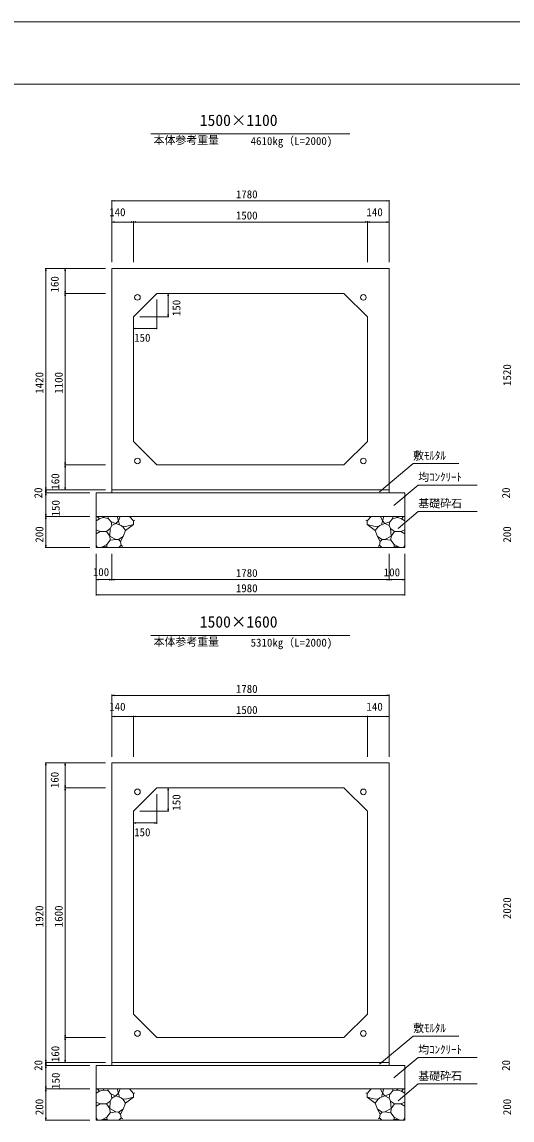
# Model space of a CAD drawing. Units: millimetres on the paper. Extents: x 0 to 841, y 0 to 594.
# Drawn here: x 487.4 to 644.6, y 241.9 to 594 of the extents above; entities that cross this region are included whole.
import ezdxf
from ezdxf.enums import TextEntityAlignment as Align

# ---------------------------------------------------------------- set-up
doc = ezdxf.new("R2010")
doc.units = ezdxf.units.MM
for name, color, linetype, lineweight in [('0_2', 7, 'Continuous', 9), ('D-STR-DIM（寸法）', 7, 'Continuous', 18), ('D-STR-HTXT（旗揚げ）', 4, 'Continuous', 18), ('D-STR-STRn（構造物）', 5, 'Continuous', 18), ('D-STR（構造物外形線）', 1, 'Continuous', 18), ('D-TTL(外枠）', 2, 'Continuous', 18), ('DEFPOINTS_3', 8, 'Continuous', 18)]:
    doc.layers.add(name, color=color, linetype=linetype, lineweight=lineweight)
doc.layers.add('D-STR-TXT（文字）', color=7, linetype='Continuous')
doc.styles.add('ＭＳ ゴシック', font='')
doc.styles.get('ＭＳ ゴシック').set_extended_font_data('MS Gothic')

msp = doc.modelspace()

# ---------------------------------------------------------------- linework, layer by layer
at = {"layer": '0_2'}
for p, q in [((516.173, 536.634), (516.923, 536.759)), ((516.923, 536.509), (516.173, 536.634)), ((604.423, 536.759), (605.173, 536.634)), ((605.173, 536.634), (604.423, 536.509)), ((516.173, 529.853), (516.923, 529.978)), ((516.923, 529.728), (516.173, 529.853)), ((522.423, 529.978), (523.173, 529.853)), ((523.173, 529.853), (522.423, 529.728)), ((523.173, 529.853), (523.923, 529.978)), ((523.923, 529.728), (523.173, 529.853)), ((597.423, 529.978), (598.173, 529.853)), ((598.173, 529.853), (597.423, 529.728)), ((598.173, 529.853), (598.923, 529.978)), ((598.923, 529.728), (598.173, 529.853)), ((604.423, 529.978), (605.173, 529.853)), ((605.173, 529.853), (604.423, 529.728)), ((494.962, 514.213), (495.087, 514.963)), ((495.087, 514.963), (495.212, 514.213)), ((501.158, 514.213), (501.283, 514.963)), ((501.283, 514.963), (501.408, 514.213)), ((501.283, 506.963), (501.158, 507.713)), ((501.408, 507.713), (501.283, 506.963)), ((501.158, 506.213), (501.283, 506.963)), ((501.283, 506.963), (501.408, 506.213)), ((534.174, 506.213), (534.299, 506.963)), ((534.299, 506.963), (534.424, 506.213)), ((534.299, 499.463), (534.174, 500.213)), ((534.424, 500.213), (534.299, 499.463)), ((523.173, 495.716), (523.923, 495.841)), ((523.923, 495.591), (523.173, 495.716)), ((529.923, 495.841), (530.673, 495.716)), ((530.673, 495.716), (529.923, 495.591)), ((501.283, 451.963), (501.158, 452.713)), ((501.158, 451.213), (501.283, 451.963)), ((501.408, 452.713), (501.283, 451.963)), ((501.283, 451.963), (501.408, 451.213)), ((495.087, 443.963), (494.962, 444.713)), ((494.962, 443.213), (495.087, 443.963)), ((495.087, 442.963), (494.962, 443.713)), ((495.212, 444.713), (495.087, 443.963)), ((495.087, 443.963), (495.212, 443.213)), ((495.212, 443.713), (495.087, 442.963)), ((501.283, 443.963), (501.158, 444.713)), ((501.408, 444.713), (501.283, 443.963)), ((494.962, 442.213), (495.087, 442.963)), ((495.087, 442.963), (495.212, 442.213)), ((495.087, 435.463), (494.962, 436.213)), ((494.962, 434.713), (495.087, 435.463)), ((495.212, 436.213), (495.087, 435.463)), ((495.087, 435.463), (495.212, 434.713)), ((495.087, 425.463), (494.962, 426.213)), ((495.212, 426.213), (495.087, 425.463)), ((511.173, 415.176), (511.923, 415.301)), ((511.923, 415.051), (511.173, 415.176)), ((515.423, 415.301), (516.173, 415.176)), ((516.173, 415.176), (515.423, 415.051)), ((516.173, 415.176), (516.923, 415.301)), ((516.923, 415.051), (516.173, 415.176)), ((604.423, 415.301), (605.173, 415.176)), ((605.173, 415.176), (604.423, 415.051)), ((605.173, 415.176), (605.923, 415.301)), ((605.923, 415.051), (605.173, 415.176)), ((609.423, 415.301), (610.173, 415.176)), ((610.173, 415.176), (609.423, 415.051)), ((511.173, 410.323), (511.923, 410.448)), ((511.923, 410.198), (511.173, 410.323)), ((609.423, 410.448), (610.173, 410.323)), ((610.173, 410.323), (609.423, 410.198)), ((516.173, 378.063), (516.923, 378.188)), ((516.923, 377.938), (516.173, 378.063)), ((604.423, 378.188), (605.173, 378.063)), ((605.173, 378.063), (604.423, 377.938)), ((516.173, 371.282), (516.923, 371.407)), ((516.923, 371.157), (516.173, 371.282)), ((522.423, 371.407), (523.173, 371.282)), ((523.173, 371.282), (522.423, 371.157)), ((523.173, 371.282), (523.923, 371.407)), ((523.923, 371.157), (523.173, 371.282)), ((597.423, 371.407), (598.173, 371.282)), ((598.173, 371.282), (597.423, 371.157)), ((598.173, 371.282), (598.923, 371.407)), ((598.923, 371.157), (598.173, 371.282)), ((604.423, 371.407), (605.173, 371.282)), ((605.173, 371.282), (604.423, 371.157)), ((494.962, 355.642), (495.087, 356.392)), ((495.087, 356.392), (495.212, 355.642)), ((501.158, 355.642), (501.283, 356.392)), ((501.283, 356.392), (501.408, 355.642)), ((501.283, 348.392), (501.158, 349.142)), ((501.408, 349.142), (501.283, 348.392)), ((501.158, 347.642), (501.283, 348.392)), ((501.283, 348.392), (501.408, 347.642)), ((534.174, 347.642), (534.299, 348.392)), ((534.299, 348.392), (534.424, 347.642)), ((534.299, 340.892), (534.174, 341.642)), ((534.424, 341.642), (534.299, 340.892)), ((523.173, 337.145), (523.923, 337.27)), ((523.923, 337.02), (523.173, 337.145)), ((529.923, 337.27), (530.673, 337.145)), ((530.673, 337.145), (529.923, 337.02)), ((501.283, 268.392), (501.158, 269.142)), ((501.158, 267.642), (501.283, 268.392)), ((501.408, 269.142), (501.283, 268.392)), ((501.283, 268.392), (501.408, 267.642)), ((495.087, 260.392), (494.962, 261.142)), ((495.212, 261.142), (495.087, 260.392)), ((501.283, 260.392), (501.158, 261.142)), ((501.408, 261.142), (501.283, 260.392)), ((494.962, 259.642), (495.087, 260.392)), ((495.087, 259.392), (494.962, 260.142)), ((494.962, 258.642), (495.087, 259.392)), ((495.087, 260.392), (495.212, 259.642)), ((495.212, 260.142), (495.087, 259.392)), ((495.087, 259.392), (495.212, 258.642)), ((495.087, 251.892), (494.962, 252.642)), ((494.962, 251.142), (495.087, 251.892)), ((495.212, 252.642), (495.087, 251.892)), ((495.087, 251.892), (495.212, 251.142)), ((495.087, 241.892), (494.962, 242.642)), ((495.212, 242.642), (495.087, 241.892))]:
    msp.add_line(p, q, dxfattribs=at)
at = {"layer": '0_2', "color": 9, "lineweight": 18}
for p, q in [((516.173, 536.634), (516.273, 536.634)), ((605.173, 536.634), (605.073, 536.634)), ((516.173, 529.853), (516.273, 529.853)), ((523.173, 529.853), (523.073, 529.853)), ((523.173, 529.853), (523.273, 529.853)), ((598.173, 529.853), (598.073, 529.853)), ((598.173, 529.853), (598.273, 529.853)), ((605.173, 529.853), (605.073, 529.853)), ((495.087, 514.963), (495.087, 514.863)), ((501.283, 514.963), (501.283, 514.863)), ((501.283, 506.963), (501.283, 507.063)), ((501.283, 506.963), (501.283, 506.863)), ((534.299, 506.963), (534.299, 506.863)), ((534.299, 499.463), (534.299, 499.563)), ((523.173, 495.716), (523.273, 495.716)), ((530.673, 495.716), (530.573, 495.716)), ((501.283, 451.963), (501.283, 452.063)), ((501.283, 451.963), (501.283, 451.863)), ((495.087, 443.963), (495.087, 444.063)), ((495.087, 443.963), (495.087, 443.863)), ((501.283, 443.963), (501.283, 444.063)), ((495.087, 442.963), (495.087, 443.063)), ((495.087, 442.963), (495.087, 442.863)), ((495.087, 435.463), (495.087, 435.563)), ((495.087, 435.463), (495.087, 435.363)), ((495.087, 425.463), (495.087, 425.563)), ((511.173, 415.176), (511.273, 415.176)), ((516.173, 415.176), (516.073, 415.176)), ((516.173, 415.176), (516.273, 415.176)), ((605.173, 415.176), (605.073, 415.176)), ((605.173, 415.176), (605.273, 415.176)), ((610.173, 415.176), (610.073, 415.176)), ((511.173, 410.323), (511.273, 410.323)), ((610.173, 410.323), (610.073, 410.323)), ((516.173, 378.063), (516.273, 378.063)), ((605.173, 378.063), (605.073, 378.063)), ((516.173, 371.282), (516.273, 371.282)), ((523.173, 371.282), (523.073, 371.282)), ((523.173, 371.282), (523.273, 371.282)), ((598.173, 371.282), (598.073, 371.282)), ((598.173, 371.282), (598.273, 371.282)), ((605.173, 371.282), (605.073, 371.282)), ((495.087, 356.392), (495.087, 356.292)), ((501.283, 356.392), (501.283, 356.292)), ((501.283, 348.392), (501.283, 348.492)), ((501.283, 348.392), (501.283, 348.292)), ((534.299, 348.392), (534.299, 348.292)), ((534.299, 340.892), (534.299, 340.992)), ((523.173, 337.145), (523.273, 337.145)), ((530.673, 337.145), (530.573, 337.145)), ((501.283, 268.392), (501.283, 268.492)), ((501.283, 268.392), (501.283, 268.292)), ((495.087, 260.392), (495.087, 260.492)), ((495.087, 260.392), (495.087, 260.292)), ((495.087, 259.392), (495.087, 259.492)), ((495.087, 259.392), (495.087, 259.292)), ((501.283, 260.392), (501.283, 260.492)), ((495.087, 251.892), (495.087, 251.992)), ((495.087, 251.892), (495.087, 251.792)), ((495.087, 241.892), (495.087, 241.992))]:
    msp.add_line(p, q, dxfattribs=at)
at = {"layer": 'D-STR-DIM（寸法）'}
for p, q in [((516.173, 516.963), (516.173, 536.884)), ((605.073, 536.634), (516.273, 536.634)), ((605.173, 516.963), (605.173, 536.884)), ((516.273, 529.853), (523.073, 529.853)), ((523.173, 516.963), (523.173, 530.103)), ((523.273, 529.853), (598.073, 529.853)), ((598.173, 516.963), (598.173, 530.103)), ((598.273, 529.853), (605.073, 529.853)), ((514.173, 514.963), (494.837, 514.963)), ((495.087, 514.863), (495.087, 444.063)), ((501.283, 507.063), (501.283, 514.863)), ((514.173, 506.963), (501.033, 506.963)), ((501.283, 452.063), (501.283, 506.863)), ((530.673, 504.963), (530.673, 495.466)), ((532.673, 506.963), (534.549, 506.963)), ((534.299, 499.563), (534.299, 506.863)), ((523.173, 497.463), (523.173, 495.466)), ((525.173, 499.463), (534.549, 499.463)), ((530.573, 495.716), (523.273, 495.716)), ((514.173, 451.963), (501.033, 451.963)), ((501.283, 451.863), (501.283, 444.063)), ((514.173, 443.963), (494.837, 443.963)), ((495.087, 443.863), (495.087, 443.063)), ((509.173, 442.963), (494.837, 442.963)), ((495.087, 442.863), (495.087, 435.563)), ((509.173, 435.463), (494.837, 435.463)), ((495.087, 435.363), (495.087, 425.563)), ((509.173, 425.463), (494.837, 425.463)), ((511.173, 423.463), (511.173, 410.073)), ((516.173, 423.463), (516.173, 414.926)), ((605.173, 423.463), (605.173, 414.926)), ((610.173, 423.463), (610.173, 410.073)), ((511.273, 415.176), (516.073, 415.176)), ((516.273, 415.176), (605.073, 415.176)), ((605.273, 415.176), (610.073, 415.176)), ((511.273, 410.323), (610.073, 410.323)), ((516.173, 358.392), (516.173, 378.313)), ((605.073, 378.063), (516.273, 378.063)), ((605.173, 358.392), (605.173, 378.313)), ((516.273, 371.282), (523.073, 371.282)), ((523.173, 358.392), (523.173, 371.532)), ((523.273, 371.282), (598.073, 371.282)), ((598.173, 358.392), (598.173, 371.532)), ((598.273, 371.282), (605.073, 371.282)), ((514.173, 356.392), (494.837, 356.392)), ((495.087, 356.292), (495.087, 260.492)), ((501.283, 348.492), (501.283, 356.292)), ((514.173, 348.392), (501.033, 348.392)), ((501.283, 268.492), (501.283, 348.292)), ((530.673, 346.392), (530.673, 336.895)), ((532.673, 348.392), (534.549, 348.392)), ((534.299, 340.992), (534.299, 348.292)), ((523.173, 338.892), (523.173, 336.895)), ((525.173, 340.892), (534.549, 340.892)), ((530.573, 337.145), (523.273, 337.145)), ((514.173, 268.392), (501.033, 268.392)), ((501.283, 268.292), (501.283, 260.492)), ((514.173, 260.392), (494.837, 260.392)), ((509.173, 259.392), (494.837, 259.392)), ((495.087, 260.292), (495.087, 259.492)), ((495.087, 259.292), (495.087, 251.992)), ((509.173, 251.892), (494.837, 251.892)), ((495.087, 251.792), (495.087, 241.992)), ((509.173, 241.892), (494.837, 241.892))]:
    msp.add_line(p, q, dxfattribs=at)
at = {"layer": 'D-STR-HTXT（旗揚げ）'}
for p, q in [((528.781, 558.094), (592.565, 558.094)), ((602.106, 443.365), (612.839, 452.382)), ((627.501, 452.382), (612.839, 452.382)), ((606.699, 438.949), (614.498, 445.502)), ((633.423, 445.502), (614.498, 445.502)), ((608.024, 431.61), (614.498, 437.049)), ((633.361, 437.049), (614.498, 437.049)), ((528.781, 397.26), (592.565, 397.26)), ((602.106, 259.793), (612.839, 268.811)), ((627.501, 268.811), (612.839, 268.811)), ((606.699, 255.378), (614.498, 261.931)), ((633.423, 261.931), (614.498, 261.931)), ((608.024, 248.039), (614.498, 253.478)), ((633.361, 253.478), (614.498, 253.478))]:
    msp.add_line(p, q, dxfattribs=at)
at = {"layer": 'D-STR-STRn（構造物）'}
for p, q in [((516.173, 443.963), (516.173, 442.963)), ((605.173, 443.963), (605.173, 442.963)), ((511.173, 442.963), (610.173, 442.963)), ((511.173, 442.963), (511.173, 425.463)), ((610.173, 442.963), (610.173, 425.463)), ((511.173, 435.463), (610.173, 435.463)), ((512.238, 434.672), (511.173, 434.046)), ((512.238, 434.672), (511.574, 435.463)), ((513.408, 435.049), (512.238, 434.672)), ((513.408, 435.049), (513.79, 435.463)), ((515.024, 434.789), (513.408, 435.049)), ((515.024, 434.789), (514.987, 435.463)), ((515.999, 433.727), (515.024, 434.789)), ((516.176, 432.487), (515.999, 433.727)), ((517.546, 433.194), (515.999, 433.727)), ((516.176, 432.487), (517.546, 433.194)), ((518.349, 434.027), (517.546, 433.194)), ((517.546, 433.194), (519.199, 432.582)), ((517.895, 435.463), (518.349, 434.027)), ((518.349, 434.027), (518.909, 435.463)), ((518.349, 434.027), (518.662, 432.781)), ((521.898, 435.463), (523.191, 434.022)), ((523.191, 434.022), (523.628, 434.24)), ((523.191, 434.022), (523.191, 432.84)), ((598.156, 434.022), (597.718, 434.24)), ((599.448, 435.463), (598.156, 434.022)), ((598.156, 434.022), (598.156, 432.84)), ((603.801, 433.194), (602.147, 432.582)), ((602.997, 434.027), (602.437, 435.463)), ((602.997, 434.027), (602.684, 432.781)), ((603.451, 435.463), (602.997, 434.027)), ((602.997, 434.027), (603.801, 433.194)), ((603.801, 433.194), (605.347, 433.727)), ((605.17, 432.487), (603.801, 433.194)), ((605.17, 432.487), (605.347, 433.727)), ((605.347, 433.727), (606.322, 434.789)), ((606.322, 434.789), (606.359, 435.463)), ((606.322, 434.789), (607.939, 435.049)), ((607.939, 435.049), (607.556, 435.463)), ((607.939, 435.049), (609.109, 434.672)), ((609.109, 434.672), (609.772, 435.463)), ((609.109, 434.672), (610.173, 434.046)), ((512.469, 430.644), (511.173, 431.19)), ((511.173, 429.907), (512.469, 430.644)), ((512.469, 430.644), (514.506, 430.61)), ((514.506, 430.61), (515.706, 431.542)), ((515.564, 429.142), (514.506, 430.61)), ((515.564, 429.142), (515.706, 431.542)), ((515.706, 431.542), (516.176, 432.487)), ((519.199, 432.582), (519.811, 432.001)), ((519.505, 432.292), (520.628, 432.183)), ((519.811, 432.001), (520.638, 430.899)), ((520.638, 430.899), (519.911, 428.956)), ((520.628, 432.183), (523.191, 432.84)), ((520.638, 430.899), (523.191, 432.84)), ((523.191, 432.84), (523.241, 432.828)), ((598.156, 432.84), (598.105, 432.828)), ((600.719, 432.183), (598.156, 432.84)), ((600.708, 430.899), (598.156, 432.84)), ((601.535, 432.001), (600.708, 430.899)), ((600.708, 430.899), (601.436, 428.956)), ((601.841, 432.292), (600.719, 432.183)), ((602.147, 432.582), (601.535, 432.001)), ((605.641, 431.542), (605.17, 432.487)), ((605.783, 429.142), (605.641, 431.542)), ((606.84, 430.61), (605.641, 431.542)), ((605.783, 429.142), (606.84, 430.61)), ((608.877, 430.644), (606.84, 430.61)), ((608.877, 430.644), (610.173, 431.19)), ((610.173, 429.907), (608.877, 430.644)), ((511.6, 425.463), (511.173, 426.352)), ((513.227, 425.646), (514.591, 426.394)), ((514.591, 426.394), (515.691, 427.789)), ((514.591, 426.394), (514.617, 425.698)), ((515.691, 427.789), (515.564, 429.142)), ((515.564, 429.142), (517.55, 428.067)), ((517.55, 428.067), (515.691, 427.789)), ((518.389, 428.004), (517.55, 428.067)), ((519.911, 428.956), (518.389, 428.004)), ((518.389, 428.004), (519.022, 427.355)), ((518.506, 425.463), (519.26, 426.216)), ((519.022, 427.355), (519.911, 428.956)), ((519.26, 426.216), (519.022, 427.355)), ((519.26, 426.216), (519.65, 425.853)), ((602.324, 427.355), (601.436, 428.956)), ((601.436, 428.956), (602.957, 428.004)), ((602.087, 426.216), (601.697, 425.853)), ((602.087, 426.216), (602.324, 427.355)), ((602.84, 425.463), (602.087, 426.216)), ((602.957, 428.004), (602.324, 427.355)), ((602.957, 428.004), (603.796, 428.067)), ((605.783, 429.142), (603.796, 428.067)), ((603.796, 428.067), (605.656, 427.789)), ((605.656, 427.789), (605.783, 429.142)), ((606.755, 426.394), (605.656, 427.789)), ((606.755, 426.394), (606.73, 425.698)), ((608.12, 425.646), (606.755, 426.394)), ((609.747, 425.463), (610.173, 426.352)), ((511.173, 425.463), (610.173, 425.463)), ((513.227, 425.646), (512.468, 425.463)), ((514.483, 425.693), (513.227, 425.646)), ((515.008, 425.463), (514.483, 425.693)), ((606.338, 425.463), (606.863, 425.693)), ((606.863, 425.693), (608.12, 425.646)), ((608.12, 425.646), (608.878, 425.463)), ((511.173, 259.392), (610.173, 259.392)), ((511.173, 259.392), (511.173, 241.892)), ((516.173, 260.392), (516.173, 259.392)), ((605.173, 260.392), (605.173, 259.392)), ((610.173, 259.392), (610.173, 241.892)), ((511.173, 251.892), (610.173, 251.892)), ((512.238, 251.101), (511.173, 250.475)), ((512.238, 251.101), (511.574, 251.892)), ((513.408, 251.478), (512.238, 251.101)), ((513.408, 251.478), (513.79, 251.892)), ((515.024, 251.218), (513.408, 251.478)), ((515.024, 251.218), (514.987, 251.892)), ((515.999, 250.155), (515.024, 251.218)), ((516.176, 248.916), (515.999, 250.155)), ((517.546, 249.623), (515.999, 250.155)), ((518.349, 250.456), (517.546, 249.623)), ((517.895, 251.892), (518.349, 250.456)), ((518.349, 250.456), (518.909, 251.892)), ((518.349, 250.456), (518.662, 249.21)), ((521.898, 251.892), (523.191, 250.451)), ((523.191, 250.451), (523.628, 250.669)), ((523.191, 250.451), (523.191, 249.269)), ((598.156, 250.451), (597.718, 250.669)), ((599.448, 251.892), (598.156, 250.451)), ((598.156, 250.451), (598.156, 249.269)), ((602.997, 250.456), (602.437, 251.892)), ((602.997, 250.456), (602.684, 249.21)), ((603.451, 251.892), (602.997, 250.456)), ((602.997, 250.456), (603.801, 249.623)), ((603.801, 249.623), (605.347, 250.155)), ((605.17, 248.916), (605.347, 250.155)), ((605.347, 250.155), (606.322, 251.218)), ((606.322, 251.218), (606.359, 251.892)), ((606.322, 251.218), (607.939, 251.478)), ((607.939, 251.478), (607.556, 251.892)), ((607.939, 251.478), (609.109, 251.101)), ((609.109, 251.101), (609.772, 251.892)), ((609.109, 251.101), (610.173, 250.475)), ((512.469, 247.073), (511.173, 247.618)), ((511.173, 246.336), (512.469, 247.073)), ((512.469, 247.073), (514.506, 247.039)), ((514.506, 247.039), (515.706, 247.971)), ((515.564, 245.571), (514.506, 247.039)), ((515.564, 245.571), (515.706, 247.971)), ((515.706, 247.971), (516.176, 248.916)), ((516.176, 248.916), (517.546, 249.623)), ((517.546, 249.623), (519.199, 249.011)), ((519.199, 249.011), (519.811, 248.43)), ((519.505, 248.72), (520.628, 248.612)), ((519.811, 248.43), (520.638, 247.328)), ((520.638, 247.328), (519.911, 245.385)), ((520.628, 248.612), (523.191, 249.269)), ((520.638, 247.328), (523.191, 249.269)), ((523.191, 249.269), (523.241, 249.257)), ((598.156, 249.269), (598.105, 249.257)), ((600.719, 248.612), (598.156, 249.269)), ((600.708, 247.328), (598.156, 249.269)), ((601.535, 248.43), (600.708, 247.328)), ((600.708, 247.328), (601.436, 245.385)), ((601.841, 248.72), (600.719, 248.612)), ((602.147, 249.011), (601.535, 248.43)), ((603.801, 249.623), (602.147, 249.011)), ((605.17, 248.916), (603.801, 249.623)), ((605.641, 247.971), (605.17, 248.916)), ((605.783, 245.571), (605.641, 247.971)), ((606.84, 247.039), (605.641, 247.971)), ((605.783, 245.571), (606.84, 247.039)), ((608.877, 247.073), (606.84, 247.039)), ((608.877, 247.073), (610.173, 247.618)), ((610.173, 246.336), (608.877, 247.073)), ((514.591, 242.823), (515.691, 244.218)), ((515.691, 244.218), (515.564, 245.571)), ((515.564, 245.571), (517.55, 244.495)), ((517.55, 244.495), (515.691, 244.218)), ((518.389, 244.433), (517.55, 244.495)), ((519.911, 245.385), (518.389, 244.433)), ((518.389, 244.433), (519.022, 243.784)), ((519.022, 243.784), (519.911, 245.385)), ((519.26, 242.645), (519.022, 243.784)), ((602.324, 243.784), (601.436, 245.385)), ((601.436, 245.385), (602.957, 244.433)), ((602.087, 242.645), (602.324, 243.784)), ((602.957, 244.433), (602.324, 243.784)), ((602.957, 244.433), (603.796, 244.495)), ((605.783, 245.571), (603.796, 244.495)), ((603.796, 244.495), (605.656, 244.218)), ((605.656, 244.218), (605.783, 245.571)), ((606.755, 242.823), (605.656, 244.218)), ((511.6, 241.892), (511.173, 242.781)), ((511.173, 241.892), (610.173, 241.892)), ((513.227, 242.075), (512.468, 241.892)), ((513.227, 242.075), (514.591, 242.823)), ((514.483, 242.122), (513.227, 242.075)), ((515.008, 241.892), (514.483, 242.122)), ((514.591, 242.823), (514.617, 242.127)), ((518.506, 241.892), (519.26, 242.645)), ((519.26, 242.645), (519.65, 242.282)), ((602.087, 242.645), (601.697, 242.282)), ((602.84, 241.892), (602.087, 242.645)), ((606.338, 241.892), (606.863, 242.122)), ((606.755, 242.823), (606.73, 242.127)), ((608.12, 242.075), (606.755, 242.823)), ((606.863, 242.122), (608.12, 242.075)), ((608.12, 242.075), (608.878, 241.892)), ((609.747, 241.892), (610.173, 242.781))]:
    msp.add_line(p, q, dxfattribs=at)
at = {"layer": 'D-STR（構造物外形線）'}
for p, q in [((516.173, 443.963), (516.173, 514.963)), ((516.173, 514.963), (605.173, 514.963)), ((605.173, 514.963), (605.173, 443.963)), ((523.173, 499.463), (530.673, 506.963)), ((530.673, 506.963), (590.673, 506.963)), ((590.673, 506.963), (598.173, 499.463)), ((523.173, 459.463), (523.173, 499.463)), ((598.173, 499.463), (598.173, 459.463)), ((530.673, 451.963), (523.173, 459.463)), ((598.173, 459.463), (590.673, 451.963)), ((590.673, 451.963), (530.673, 451.963)), ((605.173, 443.963), (516.173, 443.963)), ((516.173, 260.392), (516.173, 356.392)), ((516.173, 356.392), (605.173, 356.392)), ((605.173, 356.392), (605.173, 260.392)), ((523.173, 340.892), (530.673, 348.392)), ((530.673, 348.392), (590.673, 348.392)), ((590.673, 348.392), (598.173, 340.892)), ((523.173, 275.892), (523.173, 340.892)), ((598.173, 340.892), (598.173, 275.892)), ((530.673, 268.392), (523.173, 275.892)), ((598.173, 275.892), (590.673, 268.392)), ((590.673, 268.392), (530.673, 268.392)), ((605.173, 260.392), (516.173, 260.392))]:
    msp.add_line(p, q, dxfattribs=at)
for centre in [(524.448, 505.688), (596.898, 505.688), (524.448, 453.238), (596.898, 453.238), (524.448, 347.116), (596.898, 347.116), (524.448, 269.667), (596.898, 269.667)]:
    msp.add_circle(centre, 0.9, dxfattribs=at)
at = {"layer": 'D-TTL(外枠）'}
msp.add_line((25, 574), (820, 574), dxfattribs=at)
at = {"layer": 'DEFPOINTS_3'}
msp.add_line((0, 594), (841, 594), dxfattribs=at)

# ---------------------------------------------------------------- texts
at = {"layer": 'D-STR-DIM（寸法）', "style": 'ＭＳ ゴシック'}
for s, p in [('1780', (555.992, 536.684)), ('140', (515.381, 530.956)), ('1500', (555.992, 529.903)), ('140', (597.881, 530.956)), ('150', (523.379, 490.7)), ('100', (510.129, 415.554)), ('1780', (555.992, 415.226)), ('100', (603.422, 415.47)), ('1980', (555.992, 410.373)), ('1780', (555.992, 378.113)), ('140', (515.381, 372.385)), ('1500', (555.992, 371.332)), ('140', (597.881, 372.385)), ('150', (523.379, 332.129))]:
    msp.add_text(s, height=2.566, dxfattribs=at).set_placement(p, align=Align.BOTTOM_LEFT)
for s, p in [('160', (499.946, 507.245)), ('150', (538.997, 499.668)), ('1520', (645.037, 477.281)), ('1420', (495.037, 474.781)), ('1100', (501.233, 474.781)), ('160', (500.143, 444.02)), ('20', (494.692, 441.235)), ('20', (644.692, 441.235)), ('150', (500.273, 435.448)), ('200', (495.037, 427.034)), ('200', (645.037, 427.034)), ('160', (499.946, 348.307)), ('150', (538.997, 341.097)), ('1920', (495.037, 303.71)), ('1600', (501.233, 303.71)), ('2020', (645.037, 306.326)), ('160', (500.143, 260.449)), ('20', (494.692, 257.664)), ('20', (644.692, 257.664)), ('150', (500.273, 251.876)), ('200', (495.037, 243.463)), ('200', (645.037, 243.463))]:
    msp.add_text(s, height=2.566, rotation=90, dxfattribs=at).set_placement(p, align=Align.BOTTOM_LEFT)
at = {"layer": 'D-STR-TXT（文字）', "style": 'ＭＳ ゴシック'}
for s, height, p in [('1500×1100', 3.666, (544.43, 559.543)), ('本体参考重量', 2.566, (529.612, 554.028)), ('4610kg（L=2000)', 2.566, (560.732, 553.764)), ('敷ﾓﾙﾀﾙ', 2.566, (612.839, 452.882)), ('均ｺﾝｸﾘｰﾄ', 2.566, (614.498, 446.002)), ('基礎砕石', 2.566, (614.498, 437.549)), ('1500×1600', 3.666, (544.43, 398.709)), ('本体参考重量', 2.566, (529.612, 393.193)), ('5310kg（L=2000)', 2.566, (560.732, 392.929)), ('敷ﾓﾙﾀﾙ', 2.566, (612.839, 269.311)), ('均ｺﾝｸﾘｰﾄ', 2.566, (614.498, 262.431)), ('基礎砕石', 2.566, (614.498, 253.978))]:
    msp.add_text(s, height=height, dxfattribs=at).set_placement(p, align=Align.BOTTOM_LEFT)

doc.saveas('drawing.dxf')
